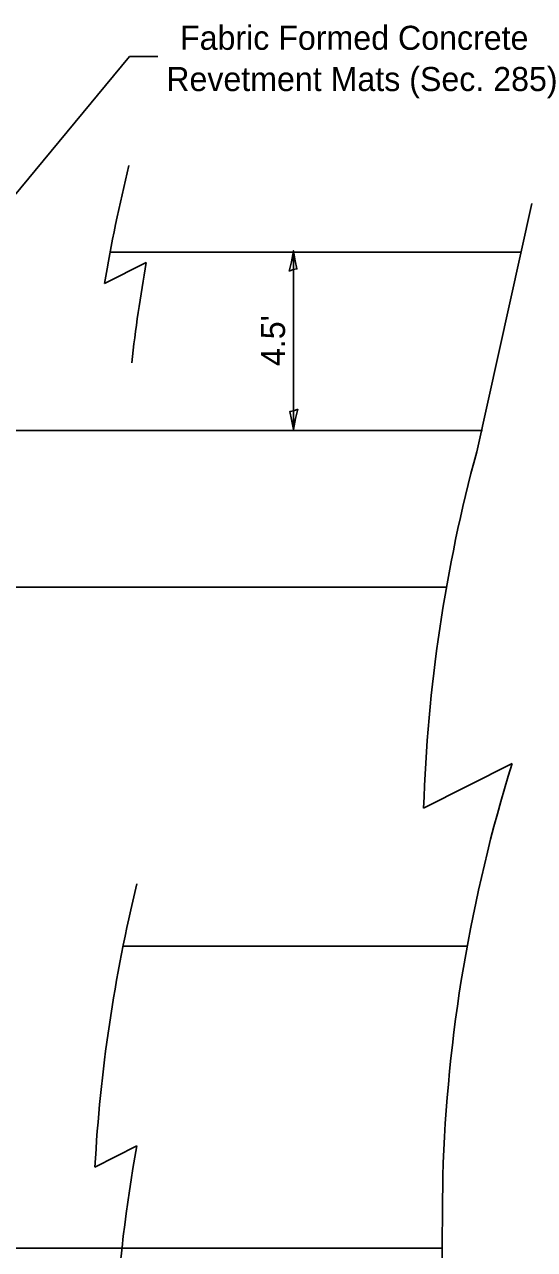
# Model space of a CAD drawing. Extents: x 0 to 2.83, y -0.07 to 1.83.
# Drawn here: x 1.052 to 1.299, y 0.345 to 0.939 of the extents above; entities that cross this region are included whole.
import ezdxf

# ---------------------------------------------------------------- set-up
doc = ezdxf.new("R2010")
doc.units = 0
for name, color, linetype in [('RD_Pr_Roadway_Dimensions', 7, 'Continuous'), ('RD_Pr_Roadway_Notes', 7, 'Continuous'), ('SH_General_Details', 7, 'Continuous')]:
    doc.layers.add(name, color=color, linetype=linetype)

msp = doc.modelspace()

# ---------------------------------------------------------------- linework, layer by layer
at = {"layer": 'RD_Pr_Roadway_Dimensions'}
msp.add_line((1.18218, 0.82907), (1.18218, 0.74226), dxfattribs=at)
for points in [[(1.18009, 0.81907), (1.18201, 0.81988), (1.18386, 0.8202), (1.18305, 0.82407), (1.18218, 0.82907), (1.18121, 0.82373)], [(1.18428, 0.75226), (1.18235, 0.75145), (1.18051, 0.75113), (1.18132, 0.74726), (1.18218, 0.74226), (1.18315, 0.7476)]]:
    msp.add_lwpolyline(points, close=True, dxfattribs=at)
at = {"layer": 'RD_Pr_Roadway_Notes'}
for p, q in [((1.10269, 0.92328), (1.00459, 0.80491)), ((1.11637, 0.92328), (1.10269, 0.92328))]:
    msp.add_line(p, q, dxfattribs=at)
at = {"layer": 'SH_General_Details'}
for p, q in [((1.27112, 0.73151), (1.29782, 0.85203)), ((1.09361, 0.8283), (1.29256, 0.8283)), ((1.09052, 0.81311), (1.1108, 0.82329)), ((1.04378, 0.74183), (1.274, 0.74183)), ((1.04378, 0.66583), (1.25644, 0.66583)), ((1.24538, 0.55869), (1.28835, 0.58027)), ((1.09951, 0.49167), (1.2665, 0.49167)), ((1.08587, 0.38462), (1.10615, 0.39481)), ((1.25468, 0.38024), (1.25321, 0.22189)), ((0.38708, 0.34526), (1.25442, 0.34526))]:
    msp.add_line(p, q, dxfattribs=at)
for centre, start, end in [((1.82801, 0.68995), 166.03946, 170.51942), ((1.84677, 0.6914), 169.84016, 173.60609), ((1.99273, 0.53573), 164.82066, 178.24053), ((2.00202, 0.35729), 162.64846, 178.24052), ((1.83246, 0.34393), 166.22385, 176.88062), ((1.84212, 0.26292), 169.84016, 183.38202)]:
    msp.add_arc(centre, 0.7477, start, end, dxfattribs=at)

# ---------------------------------------------------------------- texts
at = {"layer": 'RD_Pr_Roadway_Dimensions'}
msp.add_text("4.5'", height=0.011667, rotation=90, dxfattribs=at).set_placement((1.17811, 0.7731))
at = {"layer": 'RD_Pr_Roadway_Notes'}
for s, p in [('Fabric Formed Concrete', (1.12716, 0.92649)), ('Revetment Mats (Sec. 285)', (1.12048, 0.90649))]:
    msp.add_text(s, height=0.0116667, dxfattribs=at).set_placement(p)

doc.saveas('drawing.dxf')
